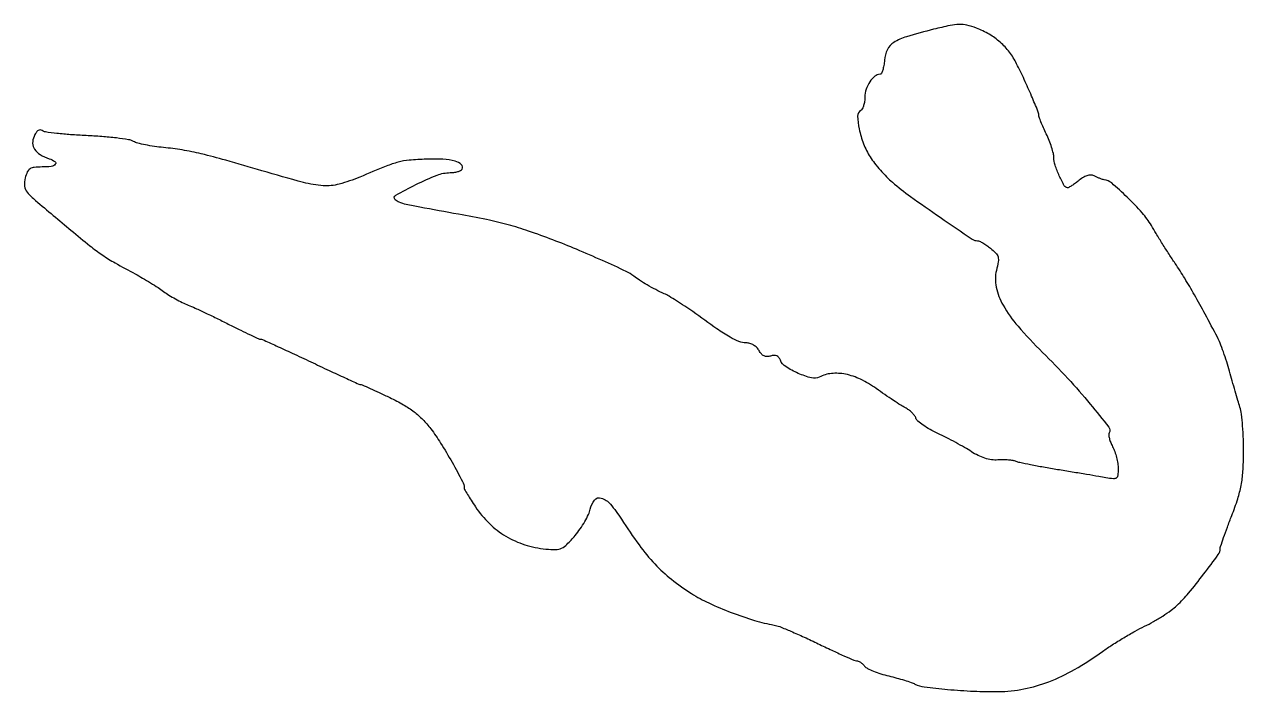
# Model space of a CAD drawing. Extents: x 1 to 323, y 1 to 177.
import ezdxf

# ---------------------------------------------------------------- set-up
doc = ezdxf.new("R2010")
doc.units = 0

msp = doc.modelspace()

# ---------------------------------------------------------------- linework, layer by layer
msp.add_lwpolyline([(241.193213, 175.883468, 0.010204), (234.022396, 173.932411, 0.068426), (230.663218, 172.421413, 0.139244), (228.965618, 170.542518, 0.094104), (228.189635, 167.742897, -0.021691), (228.007793, 166.308584, -0.033906), (227.715404, 165.099476, -0.036725), (227.366781, 164.222747, -0.287259), (227.011063, 164, 0.175645), (225.650891, 163.506973, 0.07187), (224.318524, 162.023589, 0.065605), (223.33553, 160.026011, 0.081751), (223, 157.987588, -0.035527), (222.918283, 156.838969, -0.040041), (222.674606, 155.759861, -0.043904), (222.318549, 154.893363, -0.135722), (221.892275, 154.433422, 0.268302), (221.096561, 152.952207, 0.042604), (221.494905, 149.546848, 0.04235), (222.644727, 145.640342, 0.048086), (224.401513, 142.156013, 0.024768), (225.558894, 140.509269, 0.01437), (227.100014, 138.645377, 0.014343), (228.756481, 136.861242, 0.023371), (230.27196, 135.457697, 0.019526), (235.07935, 131.716714, 0.005347), (242.943914, 126.201886, 0.001587), (251.424026, 120.429183, 0.14973), (252.825083, 120, -0.113477), (253.322961, 119.885531, -0.018288), (254.207823, 119.415208, -0.019396), (255.225811, 118.771428, -0.015957), (256.261151, 118.009219, -0.034008), (257.662287, 116.743903, -0.128221), (258.238252, 115.722028, -0.107016), (258.295661, 114.446602, -0.020087), (257.809344, 112.147001, 0.117002), (257.740878, 107.767523, 0.073995), (259.573111, 102.973117, 0.050779), (263.510338, 97.390195, 0.019743), (269.996168, 90.5, -0.011725), (276.682143, 83.621534, -0.014133), (282.621289, 76.843042, -0.006909), (287.537579, 70.731222, -0.314045), (287.622036, 69.197459, 0.169062), (287.511026, 68.69779, 0.033516), (287.680604, 67.783274, 0.032042), (288.034569, 66.694826, 0.025031), (288.551178, 65.563993, -0.035684), (289.106391, 64.27686, -0.022658), (289.574409, 62.711904, -0.022738), (289.895651, 61.125693, -0.038607), (290, 59.776287, -0.024528), (289.911967, 57.982813, -0.211205), (289.526695, 57.301069, -0.187167), (288.733365, 57.08145, -0.018763), (286.75, 57.355906, 0.001997), (284.920029, 57.671979, 0.000403), (281.664062, 58.218271, 0.000425), (277.875407, 58.847491, 0.000398), (274, 59.484566, -0.00354), (270.252012, 60.124913, -0.004688), (266.85, 60.763933, -0.003392), (264.011727, 61.344697, -0.045753), (263, 61.657727, 0.058974), (262.201365, 61.881933, 0.018416), (260.963838, 62.029963, 0.018122), (259.557877, 62.094659, 0.019072), (258.174767, 62.055373, -0.052406), (256.523986, 62.118432, -0.039937), (254.7585, 62.518288, -0.037205), (252.951056, 63.233787, -0.032135), (251.174767, 64.240371, 0.013901), (249.397353, 65.335024, 0.006564), (247.04742, 66.652804, 0.0065), (244.549881, 67.968802, 0.009121), (242.284535, 69.073471, -0.019461), (240.247128, 70.11967, -0.023962), (238.438447, 71.256691, -0.023421), (237.03934, 72.333531, -0.134416), (236.515313, 73.098243, 0.078508), (236.144566, 73.79294, 0.036476), (235.468931, 74.563517, 0.034981), (234.62532, 75.285846, 0.040961), (233.730778, 75.84207, -0.022037), (232.529183, 76.52764, -0.004906), (230.541136, 77.808547, -0.005085), (228.27238, 79.335312, -0.004889), (226.005003, 80.927766, 0.043366), (221.881934, 83.3735, 0.062579), (217.867045, 84.72059, 0.073147), (214.162751, 84.915955, 0.09822), (210.948839, 83.959836, -0.188263), (208.904623, 83.728267, -0.038064), (205.389477, 84.953777, -0.038807), (202.073598, 86.718703, -0.160787), (200.656762, 88.45208, 0.08116), (200.249626, 89.149552, 0.122915), (199.687045, 89.564806, 0.113177), (198.959237, 89.686638, 0.062028), (198.065829, 89.520893, -0.073876), (197.126648, 89.369475, -0.113564), (196.325298, 89.543458, -0.104555), (195.635353, 90.066114, -0.055743), (195.02572, 90.951942, 0.075166), (194.428298, 91.751924, 0.060048), (193.576708, 92.411959, 0.060033), (192.592422, 92.850895, 0.075029), (191.604363, 93, -0.091957), (189.683164, 93.35635, -0.040391), (187.341847, 94.480226, -0.020553), (183.867477, 96.704116, -0.003492), (177.454165, 101.258056, 0.007786), (175.342322, 102.730507, 0.00761), (173.169633, 104.148016, 0.007532), (171.22524, 105.334235, 0.028202), (169.954165, 105.990067, -0.01327), (167.675541, 107.080909, -0.012718), (165.425016, 108.305875, -0.013342), (163.407815, 109.544227, -0.02493), (161.856652, 110.668342, 0.060445), (159.895997, 111.887252, 0.003655), (153.584243, 114.767899, 0.006014), (146.731806, 117.736586, 0.008276), (140.5, 120.227399, 0.008742), (134.015748, 122.566506, 0.0159), (128.630082, 124.214376, 0.015043), (122.954574, 125.573514, 0.006945), (115.5, 127.015485, -0.000755), (105.26187, 128.864708, -0.011267), (101.700787, 129.596729, -0.033062), (99.828805, 130.158145, -0.107392), (98.744933, 130.855067, -0.496671), (98.909043, 132.0493, -0.013781), (104.251809, 134.862866, -0.019836), (109.850627, 137.346257, -0.094736), (113.270009, 138, 0.033523), (114.312887, 138.069999, 0.038665), (115.287142, 138.279012, 0.04227), (116.066246, 138.583991, 0.140825), (116.468991, 138.949827, 0.369066), (116.290996, 140.099966, 0.110749), (114.59904, 141.001432, 0.053947), (111.389542, 141.523163, 0.02253), (107, 141.559629, 0.012064), (102.43237, 141.281248, 0.044291), (99.582025, 140.781622, 0.0303), (96.383147, 139.712203, 0.003519), (89.395261, 136.837758, -0.03329), (83.923719, 134.95914, -0.082414), (79.718203, 134.538367, -0.049702), (74.46534, 135.407953, -0.006428), (63.5, 138.516433, 0.003467), (53.91944, 141.293745, 0.011026), (47.464837, 142.963693, 0.015798), (42.381198, 143.991689, 0.018463), (37.5, 144.634862, -0.013125), (35.056265, 144.930362, -0.013849), (32.675, 145.349627, -0.013581), (30.647139, 145.822591, -0.058998), (29.5, 146.273016, 0.083835), (28.184268, 146.715961, 0.009105), (25.003125, 147.161809, 0.010957), (21.167122, 147.543297, 0.008632), (17, 147.793399, -0.007289), (12.897879, 148.028539, -0.010378), (9.263293, 148.366037, -0.006696), (6.250444, 148.749943, -0.134004), (5.406954, 149.113098, 0.165832), (4.870015, 149.305634, 0.157529), (4.314238, 149.13562, 0.096135), (3.756889, 148.560562, 0.037656), (3.222134, 147.588185, 0.112969), (2.852744, 145.78943, 0.145053), (3.366422, 144.188791, 0.109873), (4.831432, 142.814953, 0.048444), (7.25, 141.683384, -0.064202), (8.756201, 140.920127, -0.45085), (8.847799, 140.199441, -0.186142), (7.777482, 139.639467, -0.028496), (5.332311, 139.5, 0.025838), (3.27612, 139.393673, 0.119207), (2.160795, 138.998359, 0.141266), (1.449934, 138.174999, 0.041796), (0.876378, 136.59385, 0.09209), (0.703198, 134.454613, 0.15552), (1.416267, 132.820478, 0.03734), (3.632491, 130.644954, 0.001264), (13, 122.771503, 0.005258), (18.013988, 118.667623, 0.019649), (21.290238, 116.248097, 0.020541), (24.674762, 114.146226, 0.006141), (30, 111.220581, -0.008976), (31.942294, 110.139122, -0.006575), (34.059375, 108.872537, -0.006647), (36.033051, 107.619719, -0.014614), (37.5, 106.598566, 0.020456), (38.901804, 105.646873, 0.012066), (40.646875, 104.621144, 0.012061), (42.442251, 103.679275, 0.02017), (44, 102.986082, -0.012398), (45.833124, 102.204242, -0.003445), (48.666882, 100.888014, -0.003476), (51.854823, 99.353279, -0.003639), (54.972364, 97.79741, 0.003413), (57.884925, 96.342193, 0.005119), (60.448615, 95.115489, 0.002246), (62.647575, 94.102835, 0.107175), (63.121814, 94, -0.105505), (63.619729, 93.893753, -0.000857), (67.306965, 92.2375, -0.003038), (71.532408, 90.299795, -0.001944), (76.418336, 88, 0.001607), (81.29603, 85.700056, 0.002539), (85.495091, 83.7625, 0.000601), (89.181003, 82.089722, 0.106609), (89.597017, 82, -0.103615), (89.996006, 81.91642, -0.001682), (92.101516, 80.985356, -0.004312), (94.544981, 79.869642, -0.002839), (97.337647, 78.545893, -0.017719), (100.971574, 76.636677, -0.032874), (103.74785, 74.79821, -0.036875), (106.040382, 72.769798, -0.030334), (108.17575, 70.295893, -0.023291), (110.788507, 66.516381, -0.011157), (113.802215, 61.442533, -0.00644), (116.5686, 56.388081, -0.122584), (117, 54.654905, 0.131527), (117.098233, 54.287934, 0.004283), (117.877684, 52.96271, 0.007948), (118.843002, 51.409695, 0.005412), (119.987859, 49.673097, 0.051114), (123.670154, 45.263994, 0.058423), (128.021459, 41.913819, 0.058462), (133.027065, 39.662661, 0.051293), (138.644736, 38.504357, 0.028298), (141.21462, 38.390533, 0.106117), (142.780515, 38.746888, 0.090025), (144.196273, 39.746477, 0.01713), (146.337226, 42.08087, 0.024449), (147.693827, 43.832236, 0.021611), (148.933664, 45.779588, 0.022185), (149.897125, 47.633056, 0.059474), (150.358864, 49.04432, -0.12271), (151.503001, 51.464595, -0.307955), (153.28454, 51.991431, -0.141583), (155.681488, 50.382203, -0.0323), (158.605015, 46.403289, 0.015565), (163.275, 39.580435, 0.031199), (167.449492, 34.560716, 0.035313), (171.850083, 30.509394, 0.027213), (177.166091, 26.721559, 0.033111), (181.701481, 24.25282, 0.017112), (187.656014, 21.748888, 0.017103), (193.813819, 19.642181, 0.030854), (199, 18.407354, -0.050194), (200.467377, 17.997511, -0.006654), (203.45706, 16.782632, -0.007657), (206.971046, 15.236102, -0.006358), (210.662331, 13.486455, 0.003876), (214.243139, 11.767348, 0.005707), (217.416761, 10.317896, 0.002837), (220.123944, 9.136958, 0.101765), (220.789886, 9, -0.106865), (221.242176, 8.902215, -0.039532), (221.815843, 8.585184, -0.036955), (222.407358, 8.128217, -0.036623), (222.927083, 7.587859, 0.100698), (223.700918, 6.96547, 0.021235), (225.282428, 6.232158, 0.021438), (227.222675, 5.52647, 0.018887), (229.299528, 4.955713, -0.008022), (231.418296, 4.422656, -0.008427), (233.484216, 3.829998, -0.008145), (235.248403, 3.259986, -0.036895), (236.242484, 2.836692, 0.088108), (238.695669, 2.076343, 0.008607), (244.887651, 1.407643, 0.011567), (251.805238, 0.941867, 0.014048), (258.301865, 0.837893, 0.045101), (265.065221, 1.531745, 0.043713), (271.668671, 3.428752, 0.038976), (278.476486, 6.675626, 0.024698), (285.87064, 11.439317, -0.012496), (288.425962, 13.175228, -0.008098), (291.462, 15.059831, -0.008143), (294.489039, 16.805283, -0.015262), (297, 18.100551, 0.017803), (299.330608, 19.317815, 0.013697), (301.786104, 20.804166, 0.013907), (304.007223, 22.322164, 0.031809), (305.569715, 23.614194, 0.030279), (308.636706, 26.868798, 0.010786), (312.623146, 31.863344, 0.005324), (316.497784, 37.052229, 0.157708), (317.004603, 38.592371, -0.080051), (317.108469, 39.216791, -0.002827), (317.903299, 41.535435, -0.005175), (318.889267, 44.268283, -0.003592), (320.05753, 47.336769, 0.014834), (321.638331, 51.787198, 0.031196), (322.542943, 55.340856, 0.030611), (323.008017, 59.021533, 0.013764), (323.188109, 63.891932, 0.011235), (323.141308, 67.482419, 0.011291), (322.933207, 71.061218, 0.011167), (322.611875, 74.17005, 0.043689), (322.204851, 76.055163, -0.003285), (321.681573, 77.787157, -0.001192), (320.961319, 80.250579, -0.001182), (320.185863, 82.950337, -0.001409), (319.467803, 85.5, 0.009629), (318.714031, 88.017139, 0.008426), (317.831431, 90.61875, 0.0085), (316.95442, 92.942251, 0.024869), (316.244435, 94.5, 0.003988), (313.030919, 100.592766, 0.006578), (310.207054, 105.68309, 0.007629), (307.608854, 110.068134, 0.00991), (305.088797, 114, -0.004054), (303.488155, 116.434137, -0.002824), (301.719398, 119.20625, -0.002848), (300.052672, 121.884985, -0.005893), (298.787439, 124, 0.049202), (296.357935, 127.362804, 0.019266), (292.399332, 131.507017, 0.014043), (288.289171, 135.272717, 0.157367), (286.274491, 136.127912, -0.056518), (285.870228, 136.210775, -0.014715), (285.244838, 136.43518, -0.014767), (284.542766, 136.734891, -0.014599), (283.856873, 137.076599, 0.098984), (282.966171, 137.34635, 0.089003), (282.004057, 137.26845, 0.068806), (280.930062, 136.819775, 0.033362), (279.699144, 135.977987, -0.01015), (278.694674, 135.220362, -0.013806), (277.75677, 134.581034, -0.010659), (276.957847, 134.091889, -0.132789), (276.617951, 134, -0.275101), (275.76577, 134.507262, -0.018045), (274.43852, 137.180311, -0.025088), (273.325135, 140.012034, -0.081291), (273, 141.998646, 0.060183), (272.869515, 143.078797, 0.017463), (272.4125, 144.69632, 0.017285), (271.765555, 146.497368, 0.017666), (271, 148.236136, -0.007198), (270.233999, 149.881636, -0.009545), (269.5875, 151.40145, -0.007239), (269.092138, 152.683836, -0.088768), (269, 153.198728, 0.098575), (268.785583, 154.275746, 0.003385), (267.105542, 158.251636, 0.006795), (265.167967, 162.588539, 0.007142), (263.144153, 166.799271, 0.046947), (261.237938, 169.865951, 0.049301), (258.8207, 172.468539, 0.048447), (255.900134, 174.584419, 0.042549), (252.5, 176.206377, 0.031344), (249.995402, 176.973974, 0.065913), (247.975151, 177.182971, 0.045475), (245.536704, 176.890332, 0.00873)], format="xyb", close=True)

doc.saveas('drawing.dxf')
